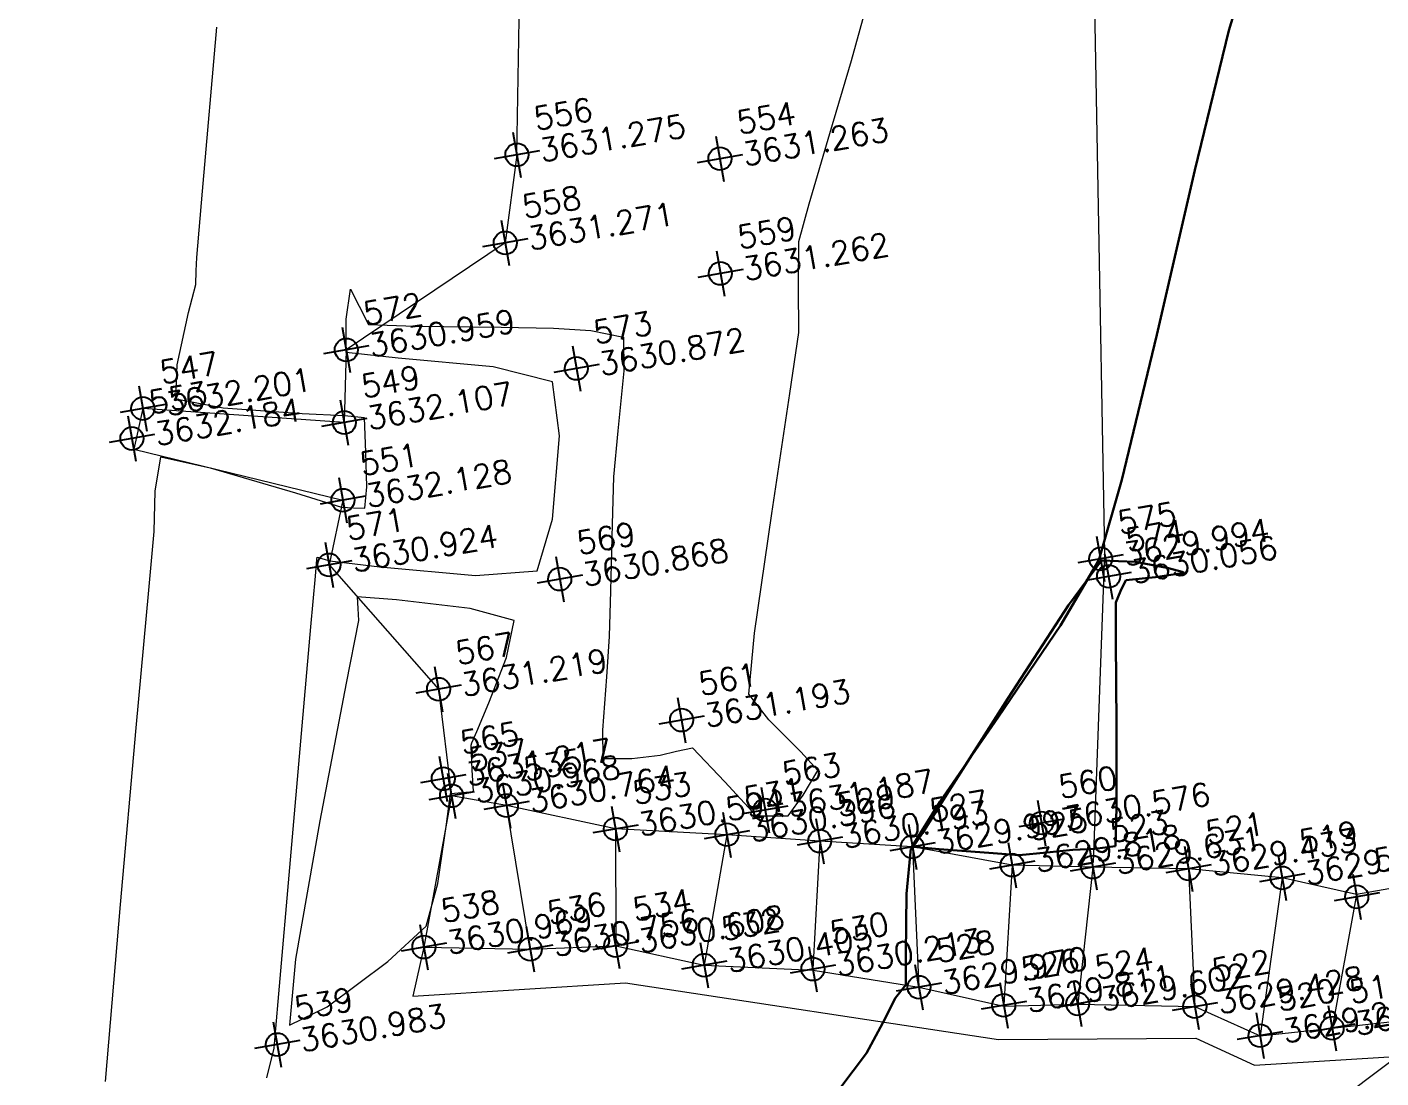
# Model space of a CAD drawing. Header units: millimetres. Extents: x 736950 to 740938, y 8500595 to 8502163.
# Drawn here: x 737849.03 to 737854.9, y 8501304.19 to 8501308.76 of the extents above; entities that cross this region are included whole.
import ezdxf

# ---------------------------------------------------------------- set-up
doc = ezdxf.new("R2010")
doc.units = ezdxf.units.MM
for name, color, linetype, lineweight in [('CONT-MJR', 80, 'Continuous', 30), ('CONT-MNR', 96, 'Continuous', 15), ('pista', 251, 'Continuous', 5)]:
    doc.layers.add(name, color=color, linetype=linetype, lineweight=lineweight)
doc.styles.add('5mm', font='arial.ttf', dxfattribs={"height": 3})

msp = doc.modelspace()

# ---------------------------------------------------------------- hatches: boundary and pattern name
at = {"layer": 'pista'}
h = msp.add_hatch(dxfattribs=at)
h.set_pattern_fill('HONEY', color=256, scale=3, angle=9.94991650582834, style=0)
h.set_pattern_definition([(9.94991650582834, (1479841.21072825, -18.49207214638591), (0.4979252195647159, 0.4170677100899267), [0.375, -0.75]), (129.9499165058283, (1479841.21072825, -18.49207214638591), (-0.6101538418184378, 0.222682034283025), [0.3749999999999999, -0.7499999999999998]), (69.94991650582834, (1479841.21072825, -18.49207214638591), (-0.112228622253722, 0.6397497443729518), [-0.75, 0.375])])
h.paths.add_polyline_path([(737744.7999806425, 8501250.923935566), (737743.4751223363, 8501250.754223157), (737756.465848178, 8501242.026572531), (737763.5739612179, 8501242.006896213), (737770.002546867, 8501243.455222024), (737769.8468594846, 8501244.342704736), (737763.4750639071, 8501242.907173423), (737756.7405500773, 8501242.925815564)])
h.paths.add_polyline_path([(737794.2809870465, 8501256.017245878), (737809.7820272583, 8501263.709828075), (737823.391616501, 8501273.483615467), (737837.0791595323, 8501280.557800073), (737851.5530432165, 8501285.77819753), (737870.8510758049, 8501293.050216693, -0.9976846880626209), (737871.0089264096, 8501292.63424804), (737865.2748787645, 8501289.581801567, 0.7845063948290762), (737866.1540430214, 8501286.121818589), (737883.2588851704, 8501291.348365877), (737897.4188924351, 8501296.516943583), (737903.2981396064, 8501301.44146652, -0.5512150924587264), (737904.1219025984, 8501301.177325813), (737906.855912117, 8501297.98174819, 0.5618964424650519), (737910.2738656431, 8501298.536066804), (737914.22079628, 8501308.558674501), (737925.6412323939, 8501300.72656757, 0.340189525830376), (737928.7023693406, 8501300.894137181), (737936.9171069289, 8501306.117412793, -0.358727273887905), (737938.1716059428, 8501305.962964654), (737943.1732157968, 8501301.051021611, 0.3417074120720416), (737946.0555081918, 8501300.709858142), (737955.8779356404, 8501307.072689936), (737971.8320576148, 8501314.464803053), (737988.5677626224, 8501323.411181662), (738023.1375471824, 8501336.282937778), (738044.4246208373, 8501357.728329657), (738061.4456776979, 8501362.208386911), (738078.9085143938, 8501363.070318012), (738112.0997810266, 8501372.051506756), (738118.6561313582, 8501373.365123207), (738128.3493353954, 8501376.976906104), (738155.2251721952, 8501366.826195797), (738176.6167526407, 8501363.543890122), (738193.8053773039, 8501353.328603027), (738204.7313956148, 8501340.877429372), (738207.705198212, 8501335.751671141), (738214.35685511, 8501331.742925933), (738229.9282901662, 8501313.374534177), (738233.5603594936, 8501308.186787868), (738234.53883727, 8501308.358438132), (738230.6417003467, 8501313.924784988), (738214.9478837823, 8501332.43754055), (738208.3676942562, 8501336.403214611), (738205.4657963786, 8501341.405035153), (738194.387784551, 8501354.029418997), (738176.9261677533, 8501364.406946706), (738155.4549153853, 8501367.70147717), (738128.3514754312, 8501377.93815071), (738118.4090486554, 8501374.233504975), (738111.8936108743, 8501372.928085677), (738078.7671659255, 8501363.964436961), (738061.3074614278, 8501363.102660457), (738043.958527311, 8501358.536303693), (738022.6381405202, 8501337.057350922), (737988.196920163, 8501324.233464561), (737971.4304040315, 8501315.270615296), (737955.4419368334, 8501307.862588815), (737945.5806043665, 8501301.47455489, -0.3391433520832071), (737943.8038299843, 8501301.693147572), (737938.8116631231, 8501306.59581691, 0.3560082385246841), (737936.4342009705, 8501306.876887502), (737928.158540546, 8501301.61487459, -0.3502196171718997), (737926.1502499409, 8501301.468794718), (737914.5128481541, 8501309.44969617, 0.4302069892023044), (737913.4330382891, 8501309.014522241), (737909.4507249827, 8501298.90206584, -0.5704007069138802), (737907.5397775185, 8501298.566836312), (737904.9064502402, 8501301.644734057, 0.4931454261128044), (737902.7202336333, 8501302.131411942), (737896.9620044216, 8501297.308254998), (737882.9728831241, 8501292.20205278), (737866.0373022418, 8501287.027224885, -0.7384715771871906), (737865.6977918843, 8501288.787355538), (737871.5108758068, 8501291.881875956, 0.9119586051647783), (737870.5337161538, 8501293.892406015), (737851.2416702455, 8501286.62264278), (737836.7183275839, 8501281.384406622), (737822.9200107896, 8501274.252970394), (737809.3164408724, 8501264.483505804), (737793.8201376351, 8501256.79327439), (737778.9884914039, 8501246.402265295), (737769.846859484, 8501244.34270474), (737770.0025468671, 8501243.455222024), (737779.3594973255, 8501245.563292695)])
h.paths.add_polyline_path([(738260.5182952256, 8501271.251537092), (738234.538837269, 8501308.358438132), (738233.56035949, 8501308.186787868), (738259.6897886079, 8501270.86568047), (738269.3749442189, 8501234.589470252), (738274.5057655985, 8501215.583008338), (738279.7983711922, 8501189.602392923), (738280.7089290785, 8501189.641305126), (738275.382018582, 8501215.790318219), (738270.2441657205, 8501234.822827347)])

# ---------------------------------------------------------------- linework, layer by layer
at = {"linetype": 'Continuous', "extrusion": (0.9849591664230046, 0.172787269436437, 0)}
for points, elevation in [([(8245950.253062787, 0), (8245950.053062787, 0)], 2195671.088162655), ([(8245950.084062788, 0), (8245949.884062788, 0)], 2195671.953162654), ([(8245949.885062789, 0), (8245949.685062789, 0)], 2195670.972162654), ([(8245949.593062786, 0), (8245949.393062786, 0)], 2195671.869162655), ([(8245949.547062784, 0), (8245949.347062787, 0)], 2195670.212162654), ([(8245949.295062787, 0), (8245949.095062787, 0)], 2195671.182162656), ([(8245949.449062787, 0), (8245949.249062787, 0)], 2195669.298162654), ([(8245949.238062787, 0), (8245949.038062787, 0)], 2195670.149162654), ([(8245949.329062789, 0), (8245949.129062787, 0)], 2195669.229162654), ([(8245948.907062788, 0), (8245948.707062788, 0)], 2195670.085162655), ([(8245948.641062788, 0), (8245948.441062788, 0)], 2195669.977162655), ([(8245948.088062787, 0), (8245947.888062788, 0)], 2195673.281162655), ([(8245948.407062788, 0), (8245948.207062788, 0)], 2195670.953162654), ([(8245948.00706279, 0), (8245947.807062788, 0)], 2195673.302162654), ([(8245948.027062786, 0), (8245947.827062787, 0)], 2195670.352162655), ([(8245947.713062787, 0), (8245947.513062788, 0)], 2195671.368162654), ([(8245947.641062787, 0), (8245947.441062787, 0)], 2195670.305162655), ([(8245947.562062788, 0), (8245947.362062789, 0)], 2195670.328162654), ([(8245947.479062787, 0), (8245947.279062787, 0)], 2195670.555162655), ([(8245947.266062788, 0), (8245947.066062788, 0)], 2195671.658162654), ([(8245947.003062787, 0), (8245946.803062787, 0)], 2195672.830162655), ([(8245947.297062786, 0), (8245947.097062787, 0)], 2195671.004162654), ([(8245947.189062786, 0), (8245946.989062787, 0)], 2195671.476162654), ([(8245947.092062787, 0), (8245946.892062787, 0)], 2195671.868162655), ([(8245946.998062787, 0), (8245946.798062789, 0)], 2195672.260162654), ([(8245946.845062787, 0), (8245946.645062787, 0)], 2195672.673162654), ([(8245946.776062787, 0), (8245946.576062786, 0)], 2195673.016162653), ([(8245946.697062787, 0), (8245946.497062788, 0)], 2195673.424162654), ([(8245946.588062788, 0), (8245946.388062789, 0)], 2195673.818162654), ([(8245946.451062788, 0), (8245946.251062791, 0)], 2195674.123162654), ([(8245946.936062789, 0), (8245946.736062788, 0)], 2195670.096162654), ([(8245946.798062786, 0), (8245946.598062787, 0)], 2195670.917162654), ([(8245946.847062789, 0), (8245946.647062788, 0)], 2195670.549162654), ([(8245946.648062786, 0), (8245946.448062787, 0)], 2195671.281162654), ([(8245946.550062788, 0), (8245946.350062788, 0)], 2195671.743162654), ([(8245946.393062788, 0), (8245946.193062789, 0)], 2195672.183162654), ([(8245946.252062786, 0), (8245946.052062787, 0)], 2195672.532162655), ([(8245946.203062789, 0), (8245946.003062789, 0)], 2195672.849162654), ([(8245946.103062786, 0), (8245945.903062787, 0)], 2195673.348162654), ([(8245945.908062789, 0), (8245945.708062789, 0)], 2195673.919162655), ([(8245945.930062789, 0), (8245945.730062789, 0)], 2195673.605162654), ([(8245946.629062788, 0), (8245946.429062787, 0)], 2195669.396162654)]:
    msp.add_lwpolyline(points, dxfattribs=dict(at, elevation=elevation))
at = {"linetype": 'Continuous', "extrusion": (-0.172787269436437, 0.9849591664230046, 0)}
for points, elevation in [([(-2195671.188162655, 0), (-2195670.988162655, 0)], 8245950.153062787), ([(-2195672.053162655, 0), (-2195671.853162655, 0)], 8245949.984062786), ([(-2195671.072162655, 0), (-2195670.872162655, 0)], 8245949.785062788), ([(-2195671.969162655, 0), (-2195671.769162654, 0)], 8245949.493062787), ([(-2195670.312162654, 0), (-2195670.112162654, 0)], 8245949.447062787), ([(-2195671.282162655, 0), (-2195671.082162655, 0)], 8245949.195062785), ([(-2195669.398162655, 0), (-2195669.198162654, 0)], 8245949.349062787), ([(-2195670.249162655, 0), (-2195670.049162655, 0)], 8245949.138062787), ([(-2195669.329162654, 0), (-2195669.129162654, 0)], 8245949.229062787), ([(-2195670.185162655, 0), (-2195669.985162654, 0)], 8245948.807062789), ([(-2195673.381162655, 0), (-2195673.181162655, 0)], 8245947.988062786), ([(-2195670.077162654, 0), (-2195669.877162654, 0)], 8245948.541062789), ([(-2195673.402162654, 0), (-2195673.202162654, 0)], 8245947.907062788), ([(-2195671.053162655, 0), (-2195670.853162655, 0)], 8245948.307062788), ([(-2195670.452162655, 0), (-2195670.252162654, 0)], 8245947.927062788), ([(-2195671.468162654, 0), (-2195671.268162655, 0)], 8245947.613062789), ([(-2195670.405162656, 0), (-2195670.205162655, 0)], 8245947.541062792), ([(-2195670.428162654, 0), (-2195670.228162654, 0)], 8245947.462062786), ([(-2195670.655162655, 0), (-2195670.455162654, 0)], 8245947.379062787), ([(-2195671.758162655, 0), (-2195671.558162655, 0)], 8245947.166062788), ([(-2195671.104162656, 0), (-2195670.904162655, 0)], 8245947.197062787), ([(-2195671.576162655, 0), (-2195671.376162655, 0)], 8245947.089062788), ([(-2195672.930162655, 0), (-2195672.730162654, 0)], 8245946.903062787), ([(-2195671.968162655, 0), (-2195671.768162655, 0)], 8245946.992062788), ([(-2195672.360162655, 0), (-2195672.160162655, 0)], 8245946.898062788), ([(-2195672.773162654, 0), (-2195672.573162654, 0)], 8245946.745062786), ([(-2195673.116162654, 0), (-2195672.916162654, 0)], 8245946.676062787), ([(-2195673.524162655, 0), (-2195673.324162655, 0)], 8245946.597062787), ([(-2195673.918162655, 0), (-2195673.718162654, 0)], 8245946.488062787), ([(-2195674.223162654, 0), (-2195674.023162655, 0)], 8245946.351062787), ([(-2195670.196162655, 0), (-2195669.996162654, 0)], 8245946.836062787), ([(-2195670.649162655, 0), (-2195670.449162655, 0)], 8245946.747062788), ([(-2195671.017162655, 0), (-2195670.817162655, 0)], 8245946.698062787), ([(-2195671.381162655, 0), (-2195671.181162655, 0)], 8245946.548062786), ([(-2195671.843162654, 0), (-2195671.643162655, 0)], 8245946.450062788), ([(-2195672.283162654, 0), (-2195672.083162654, 0)], 8245946.293062788), ([(-2195672.632162655, 0), (-2195672.432162655, 0)], 8245946.152062788), ([(-2195672.949162655, 0), (-2195672.749162654, 0)], 8245946.103062787), ([(-2195673.448162655, 0), (-2195673.248162655, 0)], 8245946.003062787), ([(-2195673.705162655, 0), (-2195673.505162654, 0)], 8245945.830062787), ([(-2195674.019162654, 0), (-2195673.819162654, 0)], 8245945.808062788), ([(-2195669.496162654, 0), (-2195669.296162655, 0)], 8245946.529062788)]:
    msp.add_lwpolyline(points, dxfattribs=dict(at, elevation=elevation))
at = {"linetype": 'Continuous'}
for centre in [(737851.153879091, 8501308.201030526), (737852.0350698185, 8501308.184033414), (737851.1032095427, 8501307.81852223), (737852.0371717978, 8501307.685904333), (737850.4130426735, 8501307.354287706), (737851.4119954569, 8501307.273681646), (737849.5297231476, 8501307.099834144), (737850.4043815123, 8501307.039049724), (737849.4824954377, 8501306.969716722), (737850.3985367116, 8501306.701969856), (737850.3381225354, 8501306.421309693), (737853.6879789812, 8501306.447516413), (737851.3398749027, 8501306.359469624), (737853.7226588926, 8501306.371363252), (737850.8135736063, 8501305.881339991), (737851.8685473219, 8501305.74761468), (737850.8339764114, 8501305.493024752), (737850.8702806665, 8501305.419187084), (737851.1082077407, 8501305.376658183), (737852.2314213896, 8501305.357446238), (737851.5819016895, 8501305.2749771), (737853.4312365846, 8501305.300908659), (737852.0654634411, 8501305.250157101), (737852.4683277996, 8501305.22234867), (737852.8706737959, 8501305.19749512), (737853.303898384, 8501305.118157508), (737853.6536616997, 8501305.10946136), (737854.069175234, 8501305.102146791), (737854.4760829577, 8501305.062864427), (737854.8001673594, 8501304.980625138), (737850.7499349706, 8501304.762516), (737851.21149954, 8501304.753127268), (737851.5824310895, 8501304.768449983), (737851.9668743166, 8501304.683600673), (737852.4388586038, 8501304.666902393), (737852.8993682382, 8501304.588290203), (737853.2674819925, 8501304.509713717), (737853.5881806241, 8501304.516224284), (737854.0969539754, 8501304.503949214), (737854.6930591767, 8501304.410543708), (737850.1135092458, 8501304.339182446), (737854.3799806786, 8501304.377957607)]:
    msp.add_circle(centre, 0.05, dxfattribs=at)
at = {"layer": 'CONT-MJR', "extrusion": (0.9570172429247042, -0.2900310272105343, 0), "elevation": -1759504.072073525}
msp.add_lwpolyline([(8349899.676922655, 3630), (8349899.994943226, 3630)], dxfattribs=at)
at = {"layer": 'CONT-MJR', "extrusion": (0.9719411302317865, -0.2352242320930342, 0), "elevation": -1282562.932086847}
msp.add_lwpolyline([(8436332.199990446, 3630.000000000013), (8436332.824133558, 3630.000000000013)], dxfattribs=at)
at = {"layer": 'CONT-MJR', "extrusion": (0.9739870445799218, -0.226603700301803, 0), "elevation": -1207767.54876308}
msp.add_lwpolyline([(8447363.719706835, 3630.000000000006), (8447364.453574479, 3630.000000000006)], dxfattribs=at)
at = {"layer": 'CONT-MJR', "elevation": 3630}
for points in [[(737853.7806350266, 8501306.790710215), (737853.9313214823, 8501307.41950306)], [(737853.8391626743, 8501306.434255661), (737853.6913351072, 8501306.44014674)], [(737853.982224884, 8501306.407515215), (737853.8391626743, 8501306.434255661)], [(737854.0416576816, 8501306.391511725), (737853.982224884, 8501306.407515215)], [(737854.0503372151, 8501306.386547638), (737854.0416576816, 8501306.391511725)], [(737853.7746290786, 8501306.307100207), (737853.7977240726, 8501306.35491638)], [(737853.7977240726, 8501306.35491638), (737853.9255859391, 8501306.367499238)], [(737853.5491733322, 8501306.246272227), (737853.2846439558, 8501305.841201158)], [(737853.7544084976, 8501306.09114985), (737853.7538064234, 8501306.257276399)], [(737852.9903746237, 8501305.39278763), (737853.2448452692, 8501305.762386339)], [(737853.029125183, 8501305.439862076), (737852.9139952166, 8501305.257183528)], [(737852.9139952166, 8501305.257183528), (737852.8735782763, 8501305.198030941)], [(737852.8454844381, 8501304.994180294), (737852.8646763427, 8501305.190125752)], [(737852.8735782763, 8501305.198030941), (737852.986901197, 8501305.188094141)], [(737853.2022502444, 8501305.170983136), (737853.3344729932, 8501305.162037075)], [(737853.3344729932, 8501305.162037075), (737853.4545572822, 8501305.172581047)], [(737853.4545572822, 8501305.172581047), (737853.5668099858, 8501305.184216972)], [(737853.5668099858, 8501305.184216972), (737853.6632278514, 8501305.189328652)], [(737853.6632278514, 8501305.189328652), (737853.7527174732, 8501305.200745199)], [(737852.7981299937, 8501304.542639822), (737852.8425151778, 8501304.597995415)], [(737852.7422416729, 8501304.433594137), (737852.7981299937, 8501304.542639822)], [(737852.5562555353, 8501304.149333993), (737852.6713524599, 8501304.301408183)]]:
    msp.add_lwpolyline(points, dxfattribs=at)
at = {"layer": 'CONT-MJR', "extrusion": (0.961261474439282, -0.2756381282747682, 0), "elevation": -1634013.878587116}
msp.add_lwpolyline([(8375358.972605805, 3630), (8375359.33533348, 3630)], dxfattribs=at)
at = {"layer": 'CONT-MJR', "extrusion": (0.8608187470613488, -0.5089116669007792, 0), "elevation": -3691255.75135519}
msp.add_lwpolyline([(7693585.977374855, 3630.000000000009), (7693586.306366573, 3630.000000000009)], dxfattribs=at)
at = {"layer": 'CONT-MJR', "extrusion": (0.8064305212947511, -0.5913288546352832, 0), "elevation": -4432040.063212902}
msp.add_lwpolyline([(7292027.162399563, 3630.000000000003), (7292026.921988878, 3630.000000000003)], dxfattribs=at)
at = {"layer": 'CONT-MJR', "extrusion": (0.1509415982717339, -0.9885426818864094, 0), "elevation": -8292531.345246697}
msp.add_lwpolyline([(2012600.868947145, 3630.000000000013), (2012600.995144302, 3630.000000000013)], dxfattribs=at)
at = {"layer": 'CONT-MJR', "extrusion": (0.922663930113501, -0.3856050726682789, 0), "elevation": -2597355.772776326}
msp.add_lwpolyline([(8128368.792792235, 3630.00000000001), (8128368.846792182, 3630.00000000001)], dxfattribs=at)
at = {"layer": 'CONT-MJR', "extrusion": (0.8280926478324507, -0.5605912651886764, 0), "elevation": -4154746.90585626}
msp.add_lwpolyline([(7453502.88285916, 3630.000000000013), (7453503.361604501, 3630.000000000013)], dxfattribs=at)
at = {"layer": 'CONT-MJR', "extrusion": (0.999986757792238, 0.005146284112630294, 0), "elevation": 781594.1200692751}
msp.add_lwpolyline([(8497395.949491134, 3630.000000000001), (8497396.310034588, 3630.000000000001)], dxfattribs=at)
at = {"layer": 'CONT-MJR', "extrusion": (0.8435461091724775, -0.5370567583598352, 0), "elevation": -3943270.489499485}
msp.add_lwpolyline([(7567512.558426538, 3630.000000000006), (7567512.082650431, 3630.000000000006)], dxfattribs=at)
at = {"layer": 'CONT-MJR', "extrusion": (0.9999995188708767, 0.0009809475088764508, 0), "elevation": 746192.7359396657}
msp.add_lwpolyline([(8500577.483242236, 3630), (8500577.844581278, 3630)], dxfattribs=at)
at = {"layer": 'CONT-MJR', "extrusion": (0.8498126938349687, -0.527084799056996, 0), "elevation": -3853872.007275181}
msp.add_lwpolyline([(7613428.09364553, 3630.000000000013), (7613428.332123817, 3630.000000000013)], dxfattribs=at)
at = {"layer": 'CONT-MJR', "extrusion": (0.999732210162763, -0.02314104498670905, 0), "elevation": 540927.0768849404}
msp.add_lwpolyline([(8516103.34449444, 3630.000000000006), (8516103.513066694, 3630.000000000006)], dxfattribs=at)
at = {"layer": 'CONT-MJR', "extrusion": (-0.07920743483760062, -0.996858155539918, 0), "elevation": -8533038.851865169}
msp.add_lwpolyline([(62168.19086142397, 3630.000000000003), (62168.40688919695, 3630.000000000003)], dxfattribs=at)
at = {"layer": 'CONT-MJR', "extrusion": (0.9999037581530832, -0.01387351546438589, 0), "elevation": 619838.8468596148}
msp.add_lwpolyline([(8510723.162635, 3630), (8510723.425748724, 3630)], dxfattribs=at)
at = {"layer": 'CONT-MJR', "extrusion": (0.9999869085141806, 0.005116913156587105, 0), "elevation": 781343.6202707911}
msp.add_lwpolyline([(8497417.77436934, 3630.000000000013), (8497417.907467563, 3630.000000000013)], dxfattribs=at)
at = {"layer": 'CONT-MJR', "extrusion": (0.8812708932901245, -0.4726114817052438, 0), "elevation": -3367565.939516397}
msp.add_lwpolyline([(7840669.680121226, 3630.000000000003), (7840669.830115915, 3630.000000000003)], dxfattribs=at)
at = {"layer": 'CONT-MNR', "extrusion": (0.9638986809890902, -0.2662692862263544, 0), "elevation": -1552422.221421154}
msp.add_lwpolyline([(8390867.643289901, 3631), (8390867.85386118, 3631)], dxfattribs=at)
at = {"layer": 'CONT-MNR', "extrusion": (0.996149757614948, -0.08766789836468286, 0), "elevation": -10282.92118041508}
msp.add_lwpolyline([(8533261.68613912, 3632.00000000001), (8533262.401712662, 3632.00000000001)], dxfattribs=at)
at = {"layer": 'CONT-MNR', "extrusion": (0.9586256107811499, -0.2846698760924091, 0), "elevation": -1712742.063086366}
msp.add_lwpolyline([(8359616.238053922, 3631.00000000001), (8359616.569323407, 3631.00000000001)], dxfattribs=at)
at = {"layer": 'CONT-MNR', "extrusion": (0.9586952334103284, -0.2844353167880459, 0), "elevation": -1710696.630895132}
msp.add_lwpolyline([(8360034.733552076, 3631), (8360035.051316706, 3631)], dxfattribs=at)
at = {"layer": 'CONT-MNR'}
for points, elevation in [([(737849.7635484725, 8501307.755131835), (737849.788778242, 8501308.04240134)], 3632), ([(737852.3776349036, 8501307.824140623), (737852.4219466808, 8501307.988338059)], 3631), ([(737849.7594189676, 8501307.638337888), (737849.7615988825, 8501307.696719788)], 3632), ([(737850.4121111284, 8501307.48812516), (737850.4312064461, 8501307.617206194)], 3631), ([(737850.4312064461, 8501307.617206194), (737850.4687867451, 8501307.543956265)], 3631), ([(737850.4127333463, 8501307.343029203), (737850.4121111284, 8501307.48812516)], 3631), ([(737850.5091638778, 8501307.464149933), (737850.7115243255, 8501307.457726901)], 3631), ([(737850.7115243255, 8501307.457726901), (737851.0848762637, 8501307.452594979)], 3631), ([(737851.0848762637, 8501307.452594979), (737851.3129363087, 8501307.448467612)], 3631), ([(737851.3129363087, 8501307.448467612), (737851.4751475172, 8501307.437925862)], 3631), ([(737852.3394266947, 8501307.165025862), (737852.3782691682, 8501307.430022927)], 3631), ([(737850.638539165, 8501307.31822545), (737850.4127333463, 8501307.343029203)], 3631), ([(737849.6726758175, 8501307.141013823), (737849.678593627, 8501307.28993583)], 3632), ([(737851.308713029, 8501307.21541802), (737851.0510634122, 8501307.280350987)], 3631), ([(737852.260167904, 8501306.644801434), (737852.3394266947, 8501307.165025862)], 3631), ([(737850.49168085, 8501307.059378156), (737850.4051887809, 8501307.068431659)], 3632), ([(737850.4975697189, 8501306.910711445), (737850.49168085, 8501307.059378156)], 3632), ([(737851.3085893185, 8501306.620278561), (737851.3382621026, 8501306.981258621)], 3631), ([(737849.6074441498, 8501306.88963189), (737849.8227509401, 8501306.842518331)], 3632), ([(737849.8227509401, 8501306.842518331), (737850.1927969734, 8501306.733451521)], 3632), ([(737851.5734870782, 8501306.80385895), (737851.5670530485, 8501306.59733937)], 3631), ([(737850.4941647106, 8501306.667176187), (737850.5018191236, 8501306.760233473)], 3632), ([(737850.3921139425, 8501306.672132233), (737850.4442456827, 8501306.668498136)], 3632), ([(737850.4442456827, 8501306.668498136), (737850.4941647106, 8501306.667176187)], 3632), ([(737852.1857466095, 8501306.124751039), (737852.260167904, 8501306.644801434)], 3631), ([(737850.2855613325, 8501306.44461583), (737850.2865132751, 8501306.454388218)], 3631), ([(737850.2924670099, 8501306.453064192), (737850.3219463964, 8501306.444738833)], 3631), ([(737850.3219463964, 8501306.444738833), (737850.3419360556, 8501306.439025786)], 3631), ([(737850.3419360556, 8501306.439025786), (737850.5583137646, 8501306.412183823)], 3631), ([(737850.2597357755, 8501306.152698992), (737850.2790287322, 8501306.371679911)], 3631), ([(737850.6309070477, 8501306.269020699), (737850.4606116409, 8501306.282198837)], 3631), ([(737850.4606116409, 8501306.282198837), (737850.4628249218, 8501306.232539363)], 3631), ([(737850.9508979671, 8501306.231489588), (737850.6309070477, 8501306.269020699)], 3631), ([(737850.4628249218, 8501306.232539363), (737850.46673994, 8501306.180525854)], 3631), ([(737851.141949614, 8501306.179660175), (737850.9508979671, 8501306.231489588)], 3631), ([(737851.1092252954, 8501306.019290205), (737851.141949614, 8501306.179660175)], 3631), ([(737851.5545972557, 8501306.110962365), (737851.5421227529, 8501305.935105244)], 3631), ([(737852.161416623, 8501305.860276086), (737852.1857466095, 8501306.124751039)], 3631), ([(737849.4325708596, 8501304.946620967), (737849.5007796711, 8501305.714105718)], 3632), ([(737850.1684056157, 8501305.10833526), (737850.2221072476, 8501305.72310291)], 3631), ([(737850.9587038175, 8501305.648294155), (737850.9791728033, 8501305.69744985)], 3631), ([(737851.5259216644, 8501305.704230376), (737851.5264831455, 8501305.5807275)], 3631), ([(737850.9553865128, 8501305.63842722), (737850.9587038175, 8501305.648294155)], 3631), ([(737850.9601912387, 8501305.531056026), (737850.9553865128, 8501305.63842722)], 3631), ([(737851.8468607743, 8501305.612866974), (737851.9162321514, 8501305.627151307)], 3631), ([(737851.5264831455, 8501305.5807275), (737851.6531806231, 8501305.58156829)], 3631), ([(737851.7761890513, 8501305.595329123), (737851.8468607743, 8501305.612866974)], 3631), ([(737852.4597334223, 8501305.528312217), (737852.3862814499, 8501305.609365659)], 3631), ([(737852.3969557062, 8501305.421914691), (737852.4597334223, 8501305.528312217)], 3631), ([(737852.0564477298, 8501305.479080694), (737852.1921873384, 8501305.332082056)], 3631), ([(737850.8656150581, 8501305.428676266), (737850.9157079166, 8501305.432963911)], 3631), ([(737850.9157079166, 8501305.432963911), (737850.9653410818, 8501305.437281828)], 3631), ([(737852.3318753339, 8501305.332311064), (737852.3969557062, 8501305.421914691)], 3631), ([(737852.2759902992, 8501305.332030503), (737852.3318753339, 8501305.332311064)], 3631), ([(737850.2981444944, 8501305.310934454), (737850.192529513, 8501304.709477488)], 3631), ([(737850.7604401539, 8501304.853829624), (737850.8098368115, 8501305.038448606)], 3631), ([(737850.192529513, 8501304.709477488), (737850.1658509083, 8501304.423008647)], 3631), ([(737854.5238998459, 8501303.947479174), (737854.8606283284, 8501304.20161134)], 3629)]:
    msp.add_lwpolyline(points, dxfattribs=dict(at, elevation=elevation))
at = {"layer": 'CONT-MNR', "extrusion": (0.9999701145274391, -0.007731109362862115, 0), "elevation": 672105.7860521314}
msp.add_lwpolyline([(8506757.979288913, 3631.000000000013), (8506758.175964061, 3631.000000000013)], dxfattribs=at)
at = {"layer": 'CONT-MNR', "extrusion": (0.9994434693500994, -0.03335793119240325, 0), "elevation": 453853.0883989048}
msp.add_lwpolyline([(8521189.600000083, 3632.00000000001), (8521189.658444656, 3632.00000000001)], dxfattribs=at)
at = {"layer": 'CONT-MNR', "extrusion": (0.9688362518350013, -0.2477020733266194, 0), "elevation": -1390935.932670891}
msp.add_lwpolyline([(8419141.81797969, 3632), (8419141.943235174, 3632)], dxfattribs=at)
at = {"layer": 'CONT-MNR', "extrusion": (0.9999404570389725, 0.01091248719086585, 0), "elevation": 830578.852789503}
msp.add_lwpolyline([(8492749.432379328, 3631), (8492749.629839506, 3631)], dxfattribs=at)
at = {"layer": 'CONT-MNR', "extrusion": (0.9767812197490542, -0.2142392325078439, 0), "elevation": -1100595.840061061}
msp.add_lwpolyline([(8461993.652973104, 3632), (8461993.885420246, 3632)], dxfattribs=at)
at = {"layer": 'CONT-MNR', "extrusion": (0.8922974151063763, 0.4514480291179476, 0), "elevation": 4496280.601678036}
msp.add_lwpolyline([(7252593.60657898, 3631.000000000003), (7252593.517139819, 3631.000000000003)], dxfattribs=at)
at = {"layer": 'CONT-MNR', "extrusion": (0.1997220185928257, 0.9798525987561634, 0), "elevation": 8477393.371914923}
msp.add_lwpolyline([(974912.5967613944, 3631.000000000006), (974912.4518069024, 3631.000000000006)], dxfattribs=at)
at = {"layer": 'CONT-MNR', "extrusion": (0.9999996623579879, 0.0008217566004785626, 0), "elevation": 744837.3735278727}
msp.add_lwpolyline([(8500698.204140132, 3631.00000000001), (8500698.058604093, 3631.00000000001)], dxfattribs=at)
at = {"layer": 'CONT-MNR', "extrusion": (0.09142695551973634, 0.9958117853311399, 0), "elevation": 8533161.455720706}
msp.add_lwpolyline([(42487.87011234579, 3631.000000000013), (42488.28437160014, 3631.000000000013)], dxfattribs=at)
at = {"layer": 'CONT-MNR', "extrusion": (0.9954570371232522, -0.09521180200897389, 0), "elevation": -74925.19918882998}
msp.add_lwpolyline([(8532938.322236117, 3631.00000000001), (8532938.059881797, 3631.00000000001)], dxfattribs=at)
at = {"layer": 'CONT-MNR', "extrusion": (0.9921316240175936, 0.1251992037682842, 0), "elevation": 1796402.511556871}
msp.add_lwpolyline([(8342037.101538441, 3631.000000000003), (8342037.337554908, 3631.000000000003)], dxfattribs=at)
at = {"layer": 'CONT-MNR', "extrusion": (-0.1925990472958276, -0.9812775382024902, 0), "elevation": -8484250.886842199}
msp.add_lwpolyline([(-913308.1364197036, 3632.000000000003), (-913308.3457616395, 3632.000000000003)], dxfattribs=at)
at = {"layer": 'CONT-MNR', "extrusion": (-0.06985255802872473, -0.9975573267420995, 0), "elevation": -8532081.88660906}
msp.add_lwpolyline([(142209.8488008075, 3632.000000000013), (142209.5043614906, 3632.000000000013)], dxfattribs=at)
at = {"layer": 'CONT-MNR', "extrusion": (-0.0446609928106517, -0.9990022000582217, 0), "elevation": -8525777.596375221}
msp.add_lwpolyline([(357437.3642330741, 3632.00000000001), (357437.180557343, 3632.00000000001)], dxfattribs=at)
at = {"layer": 'CONT-MNR', "extrusion": (0.9955248297382594, -0.09450033531479968, 0), "elevation": -68826.7815108283}
msp.add_lwpolyline([(8532989.428881273, 3631.000000000003), (8532989.229571462, 3631.000000000003)], dxfattribs=at)
at = {"layer": 'CONT-MNR', "extrusion": (0.9996015070063201, 0.02822812765122604, 0), "elevation": 977532.4459938676}
msp.add_lwpolyline([(8477090.91089953, 3632.00000000001), (8477091.06143749, 3632.00000000001)], dxfattribs=at)
at = {"layer": 'CONT-MNR', "extrusion": (0.9877277986781363, -0.1561851328342203, 0), "elevation": -598983.1773052923}
msp.add_lwpolyline([(8512218.128910756, 3632), (8512218.278933724, 3632)], dxfattribs=at)
at = {"layer": 'CONT-MNR', "extrusion": (0.9996162578077002, -0.02770085064631442, 0), "elevation": 502073.0116524225}
msp.add_lwpolyline([(8518483.317676727, 3632), (8518483.492489843, 3632)], dxfattribs=at)
at = {"layer": 'CONT-MNR', "extrusion": (0.2940463746451121, 0.9557911537349916, 0), "elevation": 8342435.945243834}
msp.add_lwpolyline([(1794547.737660495, 3632.000000000006), (1794547.529124385, 3632.000000000006)], dxfattribs=at)
at = {"layer": 'CONT-MNR', "extrusion": (0.957999113329823, -0.2867711611359708, 0), "elevation": -1731068.671272382}
msp.add_lwpolyline([(8355838.446092355, 3631), (8355838.680881671, 3631)], dxfattribs=at)
at = {"layer": 'CONT-MNR', "extrusion": (0.9957345560322606, -0.09226426135420587, 0), "elevation": -49664.44778885576}
msp.add_lwpolyline([(8533121.609610852, 3632.000000000013), (8533121.866303818, 3632.000000000013)], dxfattribs=at)
at = {"layer": 'CONT-MNR', "extrusion": (0.9997007401391077, -0.02446283232416963, 0), "elevation": 529664.7198686629}
msp.add_lwpolyline([(8516812.436674597, 3631.000000000013), (8516812.147817258, 3631.000000000013)], dxfattribs=at)
at = {"layer": 'CONT-MNR', "extrusion": (0.9960129119384008, -0.08920918815899703, 0), "elevation": -23486.23471850378}
msp.add_lwpolyline([(8533233.938912433, 3631.00000000001), (8533234.01214032, 3631.00000000001)], dxfattribs=at)
at = {"layer": 'CONT-MNR', "extrusion": (-0.217082445430899, -0.9761532727424218, 0), "elevation": -8458752.462595528}
msp.add_lwpolyline([(-1125229.422502214, 3631.000000000013), (-1125229.416403033, 3631.000000000013)], dxfattribs=at)
at = {"layer": 'CONT-MNR', "extrusion": (-0.08726950624723506, -0.9961847385296383, 0), "elevation": -8533263.559289971}
msp.add_lwpolyline([(-6869.347539990442, 3631), (-6868.93087717786, 3631)], dxfattribs=at)
at = {"layer": 'CONT-MNR', "extrusion": (0.07271038338341615, -0.9973530970264426, 0), "elevation": -8425154.815541789}
msp.add_lwpolyline([(1354031.199297288, 3631), (1354031.467879813, 3631)], dxfattribs=at)
at = {"layer": 'CONT-MNR', "extrusion": (0.9958276271127967, -0.09125424416922562, 0), "elevation": -41009.3098644549}
msp.add_lwpolyline([(8533166.995142642, 3632), (8533167.5946442, 3632)], dxfattribs=at)
at = {"layer": 'CONT-MNR', "extrusion": (0.9996282697441947, -0.02726393823766848, 0), "elevation": 505798.1881013276}
msp.add_lwpolyline([(8518262.855159763, 3631.000000000006), (8518262.657480175, 3631.000000000006)], dxfattribs=at)
at = {"layer": 'CONT-MNR', "extrusion": (0.9961858864244207, -0.08725640199315712, 0), "elevation": -6757.372083430295}
msp.add_lwpolyline([(8533262.933125217, 3631.000000000013), (8533263.364366101, 3631.000000000013)], dxfattribs=at)
at = {"layer": 'CONT-MNR', "extrusion": (0.9810199572100069, -0.1939067908962357, 0), "elevation": -924614.966583505}
msp.add_lwpolyline([(8483025.24161548, 3631.000000000013), (8483024.963621104, 3631.000000000013)], dxfattribs=at)
at = {"layer": 'CONT-MNR', "extrusion": (0.9312884700693155, -0.3642825627393575, 0), "elevation": -2409725.312689193}
msp.add_lwpolyline([(8185954.357442911, 3631.000000000013), (8185954.569284515, 3631.000000000013)], dxfattribs=at)
at = {"layer": 'CONT-MNR', "extrusion": (0.9975469592244981, -0.0700004581553409, 0), "elevation": 140946.2518275731}
msp.add_lwpolyline([(8532101.831000634, 3631), (8532101.599558031, 3631)], dxfattribs=at)
at = {"layer": 'CONT-MNR', "extrusion": (0.9820347790778161, -0.1887000071054189, 0), "elevation": -879601.7180478389}
msp.add_lwpolyline([(8487810.44719168, 3631.000000000013), (8487809.839399189, 3631.000000000013)], dxfattribs=at)
at = {"layer": 'CONT-MNR', "extrusion": (0.7907269796074251, 0.612168966643131, 0), "elevation": 5787675.234596185}
msp.add_lwpolyline([(6270521.569437257, 3631.00000000001), (6270521.710425199, 3631.00000000001)], dxfattribs=at)
at = {"layer": 'CONT-MNR', "extrusion": (0.9204730829977497, -0.3908059665314975, 0), "elevation": -2643189.024279518}
msp.add_lwpolyline([(8113579.629909839, 3631), (8113579.765225813, 3631)], dxfattribs=at)
at = {"layer": 'CONT-MNR', "extrusion": (0.7093190461749185, 0.7048875731160992, 0), "elevation": 6515837.430159092}
msp.add_lwpolyline([(5510035.008192881, 3631.000000000013), (5510035.204758105, 3631.000000000013)], dxfattribs=at)
at = {"layer": 'CONT-MNR', "extrusion": (0.7261040794734731, 0.6875848062399142, 0), "elevation": 6381125.868854616}
msp.add_lwpolyline([(5665496.929869127, 3631), (5665496.725944351, 3631)], dxfattribs=at)
at = {"layer": 'CONT-MNR', "extrusion": (0.1111755233816106, -0.9938007863756322, 0), "elevation": -8366573.128461788}
msp.add_lwpolyline([(1678414.650617327, 3631.00000000001), (1678414.774393068, 3631.00000000001)], dxfattribs=at)
at = {"layer": 'CONT-MNR', "extrusion": (0.9984954372151529, 0.05483485990244637, 0), "elevation": 1202908.714879122}
msp.add_lwpolyline([(8448054.735184917, 3631.00000000001), (8448054.82910042, 3631.00000000001)], dxfattribs=at)
at = {"layer": 'CONT-MNR', "extrusion": (0.9915928639019829, -0.1293970334229639, 0), "elevation": -368396.049725455}
msp.add_lwpolyline([(8525309.376730321, 3631.000000000006), (8525309.510045733, 3631.000000000006)], dxfattribs=at)
at = {"layer": 'CONT-MNR', "extrusion": (-0.0006151840779796136, -0.9999998107742573, 0), "elevation": -8501757.638336783}
msp.add_lwpolyline([(732622.1848843694, 3631.000000000013), (732622.2686873463, 3631.000000000013)], dxfattribs=at)
at = {"layer": 'CONT-MNR', "extrusion": (0.9890358410397265, -0.1476756755150999, 0), "elevation": -525675.0680440278}
msp.add_lwpolyline([(8517057.995409308, 3631.000000000013), (8517058.256302828, 3631.000000000013)], dxfattribs=at)
at = {"layer": 'CONT-MNR', "extrusion": (0.9962170897084046, -0.08689942561902603, 0), "elevation": -3699.583516527899}
msp.add_lwpolyline([(8533263.672333268, 3631), (8533264.189576298, 3631)], dxfattribs=at)
at = {"layer": 'CONT-MNR', "extrusion": (0.9965168984304423, -0.08339107351852174, 0), "elevation": 26346.48224713246}
msp.add_lwpolyline([(8533223.324562501, 3632), (8533224.094295226, 3632)], dxfattribs=at)
at = {"layer": 'CONT-MNR', "extrusion": (0.6808133981100634, -0.7324569045028032, 0), "elevation": -5724500.753957352}
msp.add_lwpolyline([(6328245.902850704, 3631.000000000013), (6328246.129882363, 3631.000000000013)], dxfattribs=at)
at = {"layer": 'CONT-MNR', "extrusion": (0.595787276091695, -0.8031422798279507, 0), "elevation": -6388155.242027687}
msp.add_lwpolyline([(5657567.849423351, 3631.000000000006), (5657568.178357123, 3631.000000000006)], dxfattribs=at)
at = {"layer": 'CONT-MNR', "extrusion": (0.9962236443913931, -0.08682424981265913, 0), "elevation": -3055.654714922304}
msp.add_lwpolyline([(8533263.709759112, 3631.000000000006), (8533263.927211858, 3631.000000000006)], dxfattribs=at)
at = {"layer": 'CONT-MNR', "extrusion": (0.4394084586615459, -0.898287374093995, 0), "elevation": -7312396.822418397}
msp.add_lwpolyline([(4398346.56108385, 3631.000000000013), (4398346.743784538, 3631.000000000013)], dxfattribs=at)
at = {"layer": 'CONT-MNR', "extrusion": (0.9971155747088929, -0.07589815987857977, 0), "elevation": 90488.47233683919}
msp.add_lwpolyline([(8532784.410765259, 3631.000000000013), (8532784.464270243, 3631.000000000013)], dxfattribs=at)
at = {"layer": 'CONT-MNR', "extrusion": (-0.602165650536856, 0.7983711726468616, 0), "elevation": 6342885.352316096}
msp.add_lwpolyline([(-5708275.425298022, 3629.000000000003), (-5708275.635708007, 3629.000000000003)], dxfattribs=at)
at = {"layer": 'CONT-MNR', "extrusion": (0.9689634403939807, -0.2472040678869601, 0), "elevation": -1386607.239115678}
msp.add_lwpolyline([(8419852.498543113, 3631.000000000013), (8419852.63105338, 3631.000000000013)], dxfattribs=at)
at = {"layer": 'pista'}
for p, q in [((737851.5819016895, 8501305.2749771), (737851.5826038768, 8501304.767465023)), ((737852.0654634411, 8501305.250157101), (737851.9668743166, 8501304.683600673)), ((737852.4683277996, 8501305.22234867), (737852.4388586038, 8501304.666902393)), ((737852.8706737959, 8501305.19749512), (737852.8993682382, 8501304.588290203)), ((737853.303898384, 8501305.118157508), (737853.2674819925, 8501304.509713717)), ((737853.6536616997, 8501305.10946136), (737853.5883534118, 8501304.515239323)), ((737854.069175234, 8501305.102146791), (737854.0969539754, 8501304.503949214)), ((737854.4760829577, 8501305.062864427), (737854.3799806786, 8501304.377957607)), ((737854.7984394868, 8501304.990474729), (737854.6930591767, 8501304.410543708)), ((737850.7499349706, 8501304.762516), (737850.7025939544, 8501304.54985436)), ((737850.7025939544, 8501304.54985436), (737851.6249354342, 8501304.606977893)), ((737851.6249354342, 8501304.606977893), (737853.2450202262, 8501304.361015556)), ((737853.2450202262, 8501304.361015556), (737854.1006267715, 8501304.367206873)), ((737854.1006267715, 8501304.367206873), (737854.3558267435, 8501304.250515576)), ((737854.3558267435, 8501304.250515576), (737855.0997865202, 8501304.295726838))]:
    msp.add_line(p, q, dxfattribs=at)
for points in [[(737857.8584652804, 8501309.469968777), (737855.606214435, 8501309.697850818), (737853.6435246352, 8501309.797217565), (737853.7053801657, 8501306.46985917), (737853.6558234722, 8501305.129130729)], [(737851.153879091, 8501308.201030526), (737851.1749643588, 8501309.461523404)], [(737851.153879091, 8501308.201030526), (737851.1032095427, 8501307.81852223), (737850.4130426735, 8501307.354287706), (737850.4043815123, 8501307.039049724), (737849.5297231476, 8501307.099834144), (737849.4905439956, 8501306.923836598), (737850.3985367116, 8501306.701969856), (737850.3381225354, 8501306.421309693), (737850.8135736063, 8501305.881339991), (737850.8702806665, 8501305.419187084)], [(737850.8702806665, 8501305.419187084), (737850.7499349706, 8501304.762516), (737851.21149954, 8501304.753127268), (737851.1082077407, 8501305.376658183), (737850.8702806665, 8501305.419187084)], [(737855.0555138291, 8501305.035572207), (737854.7984394868, 8501304.990474729), (737854.4760829577, 8501305.062864427), (737854.069175234, 8501305.102146791), (737853.6536616997, 8501305.10946136), (737853.303898384, 8501305.118157508), (737852.8706737959, 8501305.19749512), (737852.4683277996, 8501305.22234867), (737852.0654634411, 8501305.250157101), (737851.5819016895, 8501305.2749771), (737851.1082077407, 8501305.376658183)], [(737851.21149954, 8501304.753127268), (737851.5826038768, 8501304.767465023), (737851.9668743166, 8501304.683600673), (737852.4397287206, 8501304.661942367), (737852.8993682382, 8501304.588290203), (737853.2680972073, 8501304.506206738), (737853.5883534118, 8501304.515239323), (737854.0969539754, 8501304.503949214), (737854.3799806786, 8501304.377957607), (737854.6930591767, 8501304.410543708), (737855.0875954756, 8501304.453358527)]]:
    msp.add_lwpolyline(points, dxfattribs=at)

# ---------------------------------------------------------------- texts
at = {"color": 2, "char_height": 0.1, "attachment_point": 1, "rotation": 9.94991650582834, "style": '5mm'}
for s, insert, width in [('\\Ftxt.shx;\\W1.0000000000;\\T1.0000000000;\\o\\l556', (737851.2195454265, 8501308.405451493), 0.4), ('\\Ftxt.shx;\\W1.0000000000;\\T1.0000000000;\\o\\l554', (737852.100736154, 8501308.388454383), 0.4), ('\\Ftxt.shx;\\W1.0000000000;\\T1.0000000000;\\o\\l558', (737851.1688758782, 8501308.022943199), 0.4), ('\\Ftxt.shx;\\W1.0000000000;\\T1.0000000000;\\o\\l559', (737852.1028381333, 8501307.8903253), 0.4), ('\\Ftxt.shx;\\W1.0000000000;\\T1.0000000000;\\o\\l572', (737850.478709009, 8501307.558708673), 0.4), ('\\Ftxt.shx;\\W1.0000000000;\\T1.0000000000;\\o\\l573', (737851.4776617924, 8501307.478102615), 0.4), ('\\Ftxt.shx;\\W1.0000000000;\\T1.0000000000;\\o\\l547', (737849.5953894831, 8501307.304255111), 0.4), ('\\Ftxt.shx;\\W1.0000000000;\\T1.0000000000;\\o\\l549', (737850.4700478478, 8501307.243470693), 0.4), ('\\Ftxt.shx;\\W1.0000000000;\\T1.0000000000;\\o\\l553', (737849.5481617732, 8501307.17413769), 0.4), ('\\Ftxt.shx;\\W1.0000000000;\\T1.0000000000;\\o\\l551', (737850.4642030471, 8501306.906390825), 0.3666666666666667), ('\\Ftxt.shx;\\W1.0000000000;\\T1.0000000000;\\o\\l575', (737853.7536453167, 8501306.65193738), 0.4), ('\\Ftxt.shx;\\W1.0000000000;\\T1.0000000000;\\o\\l571', (737850.4037888709, 8501306.625730662), 0.3666666666666667), ('\\Ftxt.shx;\\W1.0000000000;\\T1.0000000000;\\o\\l569', (737851.4055412383, 8501306.563890591), 0.4), ('\\Ftxt.shx;\\W1.0000000000;\\T1.0000000000;\\o\\l574', (737853.7883252281, 8501306.575784221), 0.4), ('\\Ftxt.shx;\\W1.0000000000;\\T1.0000000000;\\o\\l567', (737850.8792399418, 8501306.085760958), 0.4), ('\\Ftxt.shx;\\W1.0000000000;\\T1.0000000000;\\o\\l561', (737851.9342136574, 8501305.952035647), 0.3666666666666667), ('\\Ftxt.shx;\\W1.0000000000;\\T1.0000000000;\\o\\l565', (737850.8996427469, 8501305.697445719), 0.4), ('\\Ftxt.shx;\\W1.0000000000;\\T1.0000000000;\\o\\l537', (737850.935947002, 8501305.623608053), 0.4), ('\\Ftxt.shx;\\W1.0000000000;\\T1.0000000000;\\o\\l535', (737851.1738740762, 8501305.581079151), 0.4), ('\\Ftxt.shx;\\W1.0000000000;\\T1.0000000000;\\o\\l563', (737852.2970877251, 8501305.561867207), 0.4), ('\\Ftxt.shx;\\W1.0000000000;\\T1.0000000000;\\o\\l533', (737851.647568025, 8501305.479398066), 0.4), ('\\Ftxt.shx;\\W1.0000000000;\\T1.0000000000;\\o\\l560', (737853.4969029201, 8501305.505329626), 0.3833333333333333), ('\\Ftxt.shx;\\W1.0000000000;\\T1.0000000000;\\o\\l531', (737852.1311297766, 8501305.454578068), 0.3666666666666667), ('\\Ftxt.shx;\\W1.0000000000;\\T1.0000000000;\\o\\l529', (737852.5339941351, 8501305.426769638), 0.4), ('\\Ftxt.shx;\\W1.0000000000;\\T1.0000000000;\\o\\l527', (737852.9363401314, 8501305.401916089), 0.4), ('\\Ftxt.shx;\\W1.0000000000;\\T1.0000000000;\\o\\l525', (737853.3695647195, 8501305.322578477), 0.4), ('\\Ftxt.shx;\\W1.0000000000;\\T1.0000000000;\\o\\l523', (737853.7193280353, 8501305.313882327), 0.4), ('\\Ftxt.shx;\\W1.0000000000;\\T1.0000000000;\\o\\l521', (737854.1348415695, 8501305.30656776), 0.3666666666666667), ('\\Ftxt.shx;\\W1.0000000000;\\T1.0000000000;\\o\\l519', (737854.5417492932, 8501305.267285395), 0.3666666666666667), ('\\Ftxt.shx;\\W1.0000000000;\\T1.0000000000;\\o\\l517', (737854.8658336949, 8501305.185046107), 0.3666666666666666), ('\\Ftxt.shx;\\W1.0000000000;\\T1.0000000000;\\o\\l538', (737850.8156013062, 8501304.966936968), 0.4), ('\\Ftxt.shx;\\W1.0000000000;\\T1.0000000000;\\o\\l536', (737851.2771658755, 8501304.957548235), 0.4), ('\\Ftxt.shx;\\W1.0000000000;\\T1.0000000000;\\o\\l534', (737851.648097425, 8501304.97287095), 0.4), ('\\Ftxt.shx;\\W1.0000000000;\\T1.0000000000;\\o\\l532', (737852.0325406521, 8501304.88802164), 0.4), ('\\Ftxt.shx;\\W1.0000000000;\\T1.0000000000;\\o\\l530', (737852.5045249392, 8501304.871323362), 0.3833333333333333), ('\\Ftxt.shx;\\W1.0000000000;\\T1.0000000000;\\o\\l528', (737852.9650345737, 8501304.792711172), 0.4), ('\\Ftxt.shx;\\W1.0000000000;\\T1.0000000000;\\o\\l526', (737853.333148328, 8501304.714134686), 0.4), ('\\Ftxt.shx;\\W1.0000000000;\\T1.0000000000;\\o\\l524', (737853.6538469596, 8501304.720645253), 0.4), ('\\Ftxt.shx;\\W1.0000000000;\\T1.0000000000;\\o\\l522', (737854.1626203109, 8501304.70837018), 0.4), ('\\Ftxt.shx;\\W1.0000000000;\\T1.0000000000;\\o\\l520', (737854.4456470141, 8501304.582378576), 0.3833333333333333), ('\\Ftxt.shx;\\W1.0000000000;\\T1.0000000000;\\o\\l518', (737854.7587255122, 8501304.614964677), 0.3666666666666667), ('\\Ftxt.shx;\\W1.0000000000;\\T1.0000000000;\\o\\l539', (737850.1791755813, 8501304.543603415), 0.4)]:
    msp.add_mtext(s, dxfattribs=dict(at, insert=insert, width=width))
at = {"color": 1, "char_height": 0.1, "attachment_point": 1, "rotation": 9.94991650582834, "style": '5mm'}
for s, insert, width in [('\\Ftxt.shx;\\W1.0000000000;\\T1.0000000000;\\o\\l3631.275', (737851.2437356444, 8501308.26755721), 0.8), ('\\Ftxt.shx;\\W1.0000000000;\\T1.0000000000;\\o\\l3631.263', (737852.1249263718, 8501308.2505601), 0.8), ('\\Ftxt.shx;\\W1.0000000000;\\T1.0000000000;\\o\\l3631.271', (737851.193066096, 8501307.885048915), 0.7666666666666666), ('\\Ftxt.shx;\\W1.0000000000;\\T1.0000000000;\\o\\l3631.262', (737852.1270283512, 8501307.752431016), 0.8), ('\\Ftxt.shx;\\W1.0000000000;\\T1.0000000000;\\o\\l3630.959', (737850.5028992268, 8501307.42081439), 0.8166666666666667), ('\\Ftxt.shx;\\W1.0000000000;\\T1.0000000000;\\o\\l3630.872', (737851.5018520103, 8501307.340208331), 0.8166666666666667), ('\\Ftxt.shx;\\W1.0000000000;\\T1.0000000000;\\o\\l3632.201', (737849.619579701, 8501307.166360827), 0.7833333333333333), ('\\Ftxt.shx;\\W1.0000000000;\\T1.0000000000;\\o\\l3632.107', (737850.4942380657, 8501307.105576409), 0.7833333333333333), ('\\Ftxt.shx;\\W1.0000000000;\\T1.0000000000;\\o\\l3632.184', (737849.572351991, 8501307.036243405), 0.7999999999999999), ('\\Ftxt.shx;\\W1.0000000000;\\T1.0000000000;\\o\\l3632.128', (737850.4883932649, 8501306.768496541), 0.7999999999999999), ('\\Ftxt.shx;\\W1.0000000000;\\T1.0000000000;\\o\\l3629.994', (737853.7778355345, 8501306.514043096), 0.8333333333333334), ('\\Ftxt.shx;\\W1.0000000000;\\T1.0000000000;\\o\\l3630.924', (737850.4279790887, 8501306.487836378), 0.8166666666666667), ('\\Ftxt.shx;\\W1.0000000000;\\T1.0000000000;\\o\\l3630.868', (737851.4297314561, 8501306.425996307), 0.8166666666666667), ('\\Ftxt.shx;\\W1.0000000000;\\T1.0000000000;\\o\\l3630.056', (737853.812515446, 8501306.437889937), 0.8), ('\\Ftxt.shx;\\W1.0000000000;\\T1.0000000000;\\o\\l3631.219', (737850.9034301596, 8501305.947866675), 0.7666666666666666), ('\\Ftxt.shx;\\W1.0000000000;\\T1.0000000000;\\o\\l3631.193', (737851.9584038752, 8501305.814141363), 0.7666666666666666), ('\\Ftxt.shx;\\W1.0000000000;\\T1.0000000000;\\o\\l3631.217', (737850.9238329647, 8501305.559551435), 0.7666666666666666), ('\\Ftxt.shx;\\W1.0000000000;\\T1.0000000000;\\o\\l3630.968', (737850.9601372199, 8501305.485713769), 0.8166666666666667), ('\\Ftxt.shx;\\W1.0000000000;\\T1.0000000000;\\o\\l3630.764', (737851.1980642941, 8501305.443184868), 0.8166666666666667), ('\\Ftxt.shx;\\W1.0000000000;\\T1.0000000000;\\o\\l3631.187', (737852.321277943, 8501305.423972923), 0.7666666666666666), ('\\Ftxt.shx;\\W1.0000000000;\\T1.0000000000;\\o\\l3630.594', (737851.6717582429, 8501305.341503782), 0.8166666666666667), ('\\Ftxt.shx;\\W1.0000000000;\\T1.0000000000;\\o\\l3630.576', (737853.5210931379, 8501305.367435342), 0.8166666666666667), ('\\Ftxt.shx;\\W1.0000000000;\\T1.0000000000;\\o\\l3630.396', (737852.1553199944, 8501305.316683784), 0.8166666666666667), ('\\Ftxt.shx;\\W1.0000000000;\\T1.0000000000;\\o\\l3630.193', (737852.5581843529, 8501305.288875354), 0.7833333333333332), ('\\Ftxt.shx;\\W1.0000000000;\\T1.0000000000;\\o\\l3629.997', (737852.9605303493, 8501305.264021805), 0.8333333333333334), ('\\Ftxt.shx;\\W1.0000000000;\\T1.0000000000;\\o\\l3629.818', (737853.3937549373, 8501305.184684193), 0.7999999999999999), ('\\Ftxt.shx;\\W1.0000000000;\\T1.0000000000;\\o\\l3629.631', (737853.7435182531, 8501305.175988043), 0.7999999999999999), ('\\Ftxt.shx;\\W1.0000000000;\\T1.0000000000;\\o\\l3629.433', (737854.1590317873, 8501305.168673476), 0.8333333333333334), ('\\Ftxt.shx;\\W1.0000000000;\\T1.0000000000;\\o\\l3629.267', (737854.565939511, 8501305.129391111), 0.8333333333333334), ('\\Ftxt.shx;\\W1.0000000000;\\T1.0000000000;\\o\\l3630.969', (737850.839791524, 8501304.829042684), 0.8166666666666667), ('\\Ftxt.shx;\\W1.0000000000;\\T1.0000000000;\\o\\l3630.756', (737851.3013560933, 8501304.81965395), 0.8166666666666667), ('\\Ftxt.shx;\\W1.0000000000;\\T1.0000000000;\\o\\l3630.608', (737851.6722876428, 8501304.834976666), 0.8), ('\\Ftxt.shx;\\W1.0000000000;\\T1.0000000000;\\o\\l3630.405', (737852.0567308699, 8501304.750127356), 0.8), ('\\Ftxt.shx;\\W1.0000000000;\\T1.0000000000;\\o\\l3630.213', (737852.5287151571, 8501304.733429078), 0.7833333333333332), ('\\Ftxt.shx;\\W1.0000000000;\\T1.0000000000;\\o\\l3629.970', (737852.9892247915, 8501304.654816888), 0.8166666666666668), ('\\Ftxt.shx;\\W1.0000000000;\\T1.0000000000;\\o\\l3629.811', (737853.3573385457, 8501304.576240402), 0.7666666666666666), ('\\Ftxt.shx;\\W1.0000000000;\\T1.0000000000;\\o\\l3629.602', (737853.6780371774, 8501304.582750969), 0.8166666666666668), ('\\Ftxt.shx;\\W1.0000000000;\\T1.0000000000;\\o\\l3629.428', (737854.1868105287, 8501304.570475897), 0.8333333333333334), ('\\Ftxt.shx;\\W1.0000000000;\\T1.0000000000;\\o\\l3629.122', (737854.78291573, 8501304.477070393), 0.7999999999999999), ('\\Ftxt.shx;\\W1.0000000000;\\T1.0000000000;\\o\\l3630.983', (737850.2033657992, 8501304.40570913), 0.8166666666666667), ('\\Ftxt.shx;\\W1.0000000000;\\T1.0000000000;\\o\\l3629.279', (737854.4698372319, 8501304.444484292), 0.8333333333333334)]:
    msp.add_mtext(s, dxfattribs=dict(at, insert=insert, width=width))

doc.saveas('drawing.dxf')
